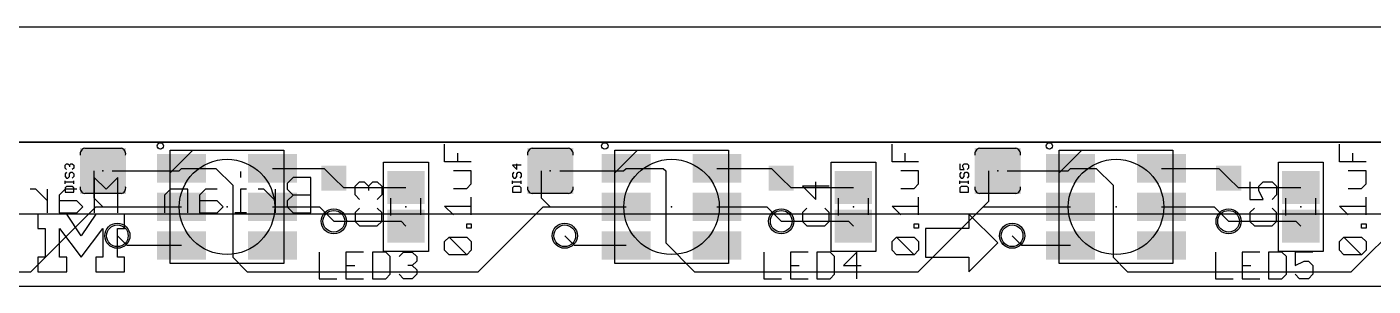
# Model space of a CAD drawing. Extents: x -0.34 to 8.85, y -0.2 to 0.55.
# Drawn here: x 1.743 to 4.075, y 0 to 0.45 of the extents above; entities that cross this region are included whole.
import ezdxf

# ---------------------------------------------------------------- set-up
doc = ezdxf.new("R2010")
doc.units = 0
for name, color, linetype in [('1', 22, 'CONTINUOUS'), ('16', 175, 'CONTINUOUS'), ('18', 82, 'CONTINUOUS'), ('19', 53, 'CONTINUOUS'), ('20', 7, 'CONTINUOUS'), ('21', 253, 'CONTINUOUS'), ('23', 7, 'CONTINUOUS'), ('25', 253, 'CONTINUOUS'), ('26', 253, 'CONTINUOUS'), ('27', 253, 'CONTINUOUS'), ('29', 253, 'CONTINUOUS'), ('31', 253, 'CONTINUOUS'), ('39', 22, 'CONTINUOUS'), ('51', 253, 'CONTINUOUS')]:
    doc.layers.add(name, color=color, linetype=linetype)

# ---------------------------------------------------------------- blocks, each defined once
blk = doc.blocks.new('RECT')
blk.add_solid([(-0.5, -0.5), (0.5, -0.5), (-0.5, 0.5), (0.5, 0.5)])
blk = doc.blocks.new('SQUAREV')
blk.add_solid([(-0.5, -0.5), (0.5, -0.5), (-0.5, 0.5), (0.5, 0.5)])
blk = doc.blocks.new('ROUNDV')
blk.add_circle((0, 0), 0.5)

msp = doc.modelspace()

# ---------------------------------------------------------------- linework, layer by layer
at = {"layer": '1'}
for p, q in [((1.859217, 0.2), (1.859217, 0.153283)), ((1.891248, 0.2), (2.006831, 0.2)), ((2.006831, 0.2), (2.01126, 0.204429)), ((2.01126, 0.204429), (2.070571, 0.204429)), ((2.070571, 0.204429), (2.1, 0.175)), ((2.16874, 0.204429), (2.258071, 0.204429)), ((2.258071, 0.204429), (2.275, 0.1875)), ((2.275, 0.1875), (2.291535, 0.170965)), ((2.634217, 0.2), (2.634217, 0.153283)), ((2.666248, 0.2), (2.776831, 0.2)), ((2.776831, 0.2), (2.78126, 0.204429)), ((2.78126, 0.204429), (2.845571, 0.204429)), ((2.845571, 0.204429), (2.85, 0.2)), ((2.85, 0.2), (2.85, 0.075)), ((2.93874, 0.204429), (3.033071, 0.204429)), ((3.033071, 0.204429), (3.05, 0.1875)), ((3.05, 0.1875), (3.066535, 0.170965)), ((3.409217, 0.2), (3.409217, 0.146717)), ((3.441248, 0.2), (3.546831, 0.2)), ((3.546831, 0.2), (3.55126, 0.204429)), ((3.55126, 0.204429), (3.595571, 0.204429)), ((3.595571, 0.204429), (3.625, 0.175)), ((3.70874, 0.204429), (3.808071, 0.204429)), ((3.808071, 0.204429), (3.825, 0.1875)), ((3.825, 0.1875), (3.841535, 0.170965)), ((2.1, 0.175), (2.1, 0.05)), ((2.291535, 0.170965), (2.4, 0.170965)), ((3.066535, 0.170965), (3.175, 0.170965)), ((3.625, 0.175), (3.625, 0.05)), ((3.841535, 0.170965), (3.95, 0.170965)), ((1.859217, 0.153283), (1.875, 0.1375)), ((2.634217, 0.153283), (2.65, 0.1375)), ((3.409217, 0.146717), (3.4, 0.1375)), ((1.75, 0.025), (1.8625, 0.1375)), ((1.8625, 0.1375), (1.875, 0.1375)), ((1.875, 0.1375), (2.01126, 0.1375)), ((2.16874, 0.1375), (2.25, 0.1375)), ((2.25, 0.1375), (2.275, 0.1125)), ((2.525, 0.025), (2.6375, 0.1375)), ((2.6375, 0.1375), (2.65, 0.1375)), ((2.65, 0.1375), (2.78126, 0.1375)), ((2.93874, 0.1375), (3.025, 0.1375)), ((3.025, 0.1375), (3.05, 0.1125)), ((3.2875, 0.025), (3.4, 0.1375)), ((3.4, 0.1375), (3.55126, 0.1375)), ((3.70874, 0.1375), (3.8, 0.1375)), ((3.8, 0.1375), (3.825, 0.1125)), ((4.0375, 0.025), (4.15, 0.1375)), ((2.275, 0.1125), (2.391535, 0.1125)), ((2.391535, 0.1125), (2.4, 0.104035)), ((3.05, 0.1125), (3.166535, 0.1125)), ((3.166535, 0.1125), (3.175, 0.104035)), ((3.825, 0.1125), (3.941535, 0.1125)), ((3.941535, 0.1125), (3.95, 0.104035)), ((1.916929, 0.070571), (1.9, 0.0875)), ((2.01126, 0.070571), (1.916929, 0.070571)), ((2.691929, 0.070571), (2.675, 0.0875)), ((2.78126, 0.070571), (2.691929, 0.070571)), ((2.85, 0.075), (2.9, 0.025)), ((3.466929, 0.070571), (3.45, 0.0875)), ((3.55126, 0.070571), (3.466929, 0.070571)), ((2.1, 0.05), (2.125, 0.025)), ((3.625, 0.05), (3.65, 0.025)), ((1.35, 0.025), (1.75, 0.025)), ((2.125, 0.025), (2.525, 0.025)), ((2.9, 0.025), (3.2875, 0.025)), ((3.65, 0.025), (4.0375, 0.025))]:
    msp.add_line(p, q, dxfattribs=at)
at = {"layer": '16'}
for p, q in [((0, 0.25), (8.85, 0.25)), ((8.85, 0.125), (0, 0.125)), ((8.85, 0.125), (0, 0.125)), ((0, 0), (8.85, 0))]:
    msp.add_line(p, q, dxfattribs=at)
at = {"layer": '19'}
msp.add_line((0, 0.45), (8.85, 0.45), dxfattribs=at)
at = {"layer": '20'}
for p, q in [((8.8, 0.25), (0.05, 0.25)), ((0.05, 0), (8.8, 0))]:
    msp.add_line(p, q, dxfattribs=at)
at = {"layer": '21'}
for p, q in [((1.843504, 0.23937), (1.906496, 0.23937)), ((1.991575, 0.196555), (1.991575, 0.235925)), ((1.991575, 0.235925), (2.030945, 0.235925)), ((2.030945, 0.235925), (1.991575, 0.196555)), ((2.030945, 0.235925), (2.188425, 0.235925)), ((2.188425, 0.235925), (2.188425, 0.039075)), ((2.618504, 0.23937), (2.681496, 0.23937)), ((2.761575, 0.196555), (2.761575, 0.235925)), ((2.761575, 0.235925), (2.800945, 0.235925)), ((2.800945, 0.235925), (2.761575, 0.196555)), ((2.800945, 0.235925), (2.958425, 0.235925)), ((2.958425, 0.235925), (2.958425, 0.039075)), ((3.393504, 0.23937), (3.456496, 0.23937)), ((3.531575, 0.196555), (3.531575, 0.235925)), ((3.531575, 0.235925), (3.570945, 0.235925)), ((3.570945, 0.235925), (3.531575, 0.196555)), ((3.570945, 0.235925), (3.728425, 0.235925)), ((3.728425, 0.235925), (3.728425, 0.039075)), ((1.991575, 0.039075), (1.991575, 0.196555)), ((2.761575, 0.039075), (2.761575, 0.196555)), ((3.531575, 0.039075), (3.531575, 0.196555)), ((1.906496, 0.16063), (1.843504, 0.16063)), ((2.681496, 0.16063), (2.618504, 0.16063)), ((3.456496, 0.16063), (3.393504, 0.16063)), ((2.188425, 0.039075), (1.991575, 0.039075)), ((2.958425, 0.039075), (2.761575, 0.039075)), ((3.728425, 0.039075), (3.531575, 0.039075))]:
    msp.add_line(p, q, dxfattribs=at)
for centre, radius in [((1.974488, 0.243327), 0.005567), ((2.744488, 0.243327), 0.005567), ((3.514488, 0.243327), 0.005567), ((2.09, 0.1375), 0.082677), ((2.86, 0.1375), 0.082677), ((3.63, 0.1375), 0.082677)]:
    msp.add_circle(centre, radius, dxfattribs=at)
for centre, radius, start, end in [((1.845469, 0.22953), 0.010034, 101.290827, 191.329037), ((1.904535, 0.229533), 0.010031, 348.651845, 78.72829), ((2.620469, 0.22953), 0.010034, 101.290827, 191.329037), ((2.679535, 0.229533), 0.010031, 348.651845, 78.72829), ((3.395469, 0.22953), 0.010034, 101.290827, 191.329037), ((3.454535, 0.229533), 0.010031, 348.651845, 78.72829), ((1.845469, 0.17047), 0.010034, 168.670963, 258.709173), ((1.904531, 0.17047), 0.010034, 281.290827, 11.329037), ((2.620469, 0.17047), 0.010034, 168.670963, 258.709173), ((2.679531, 0.17047), 0.010034, 281.290827, 11.329037), ((3.395469, 0.17047), 0.010034, 168.670963, 258.709173), ((3.454531, 0.17047), 0.010034, 281.290827, 11.329037)]:
    msp.add_arc(centre, radius, start, end, dxfattribs=at)
at = {"layer": '23'}
for p in [(1.875, 0.2), (2.65, 0.2), (3.425, 0.2), (2.09, 0.1375), (2.4, 0.1375), (2.86, 0.1375), (3.175, 0.1375), (3.63, 0.1375), (3.95, 0.1375)]:
    msp.add_point(p, dxfattribs=at)
at = {"layer": '25'}
for p, q in [((1.809487, 0.209793), (1.811989, 0.212295)), ((1.811989, 0.212295), (1.814492, 0.212295)), ((1.814492, 0.212295), (1.816994, 0.209793)), ((1.816994, 0.209793), (1.819496, 0.212295)), ((1.819496, 0.212295), (1.821998, 0.212295)), ((1.821998, 0.212295), (1.8245, 0.209793)), ((2.591994, 0.202287), (2.591994, 0.212295)), ((3.359487, 0.212295), (3.359487, 0.202287)), ((3.364492, 0.209793), (3.366994, 0.212295)), ((3.366994, 0.212295), (3.371998, 0.212295)), ((3.371998, 0.212295), (3.3745, 0.209793)), ((1.809487, 0.204789), (1.809487, 0.209793)), ((1.811989, 0.202287), (1.809487, 0.204789)), ((1.811989, 0.197563), (1.809487, 0.195061)), ((1.809487, 0.195061), (1.809487, 0.190056)), ((1.809487, 0.190056), (1.811989, 0.187554)), ((1.811989, 0.187554), (1.814492, 0.187554)), ((1.814492, 0.187554), (1.816994, 0.190056)), ((1.816994, 0.209793), (1.816994, 0.207291)), ((1.816994, 0.195061), (1.819496, 0.197563)), ((1.816994, 0.190056), (1.816994, 0.195061)), ((1.819496, 0.197563), (1.821998, 0.197563)), ((1.8245, 0.204789), (1.821998, 0.202287)), ((1.821998, 0.197563), (1.8245, 0.195061)), ((1.8245, 0.190056), (1.821998, 0.187554)), ((1.8245, 0.209793), (1.8245, 0.204789)), ((1.8245, 0.195061), (1.8245, 0.190056)), ((2.5995, 0.209793), (2.584487, 0.209793)), ((2.584487, 0.209793), (2.591994, 0.202287)), ((2.586989, 0.197563), (2.584487, 0.195061)), ((2.584487, 0.195061), (2.584487, 0.190056)), ((2.584487, 0.190056), (2.586989, 0.187554)), ((2.586989, 0.187554), (2.589492, 0.187554)), ((2.589492, 0.187554), (2.591994, 0.190056)), ((2.591994, 0.195061), (2.594496, 0.197563)), ((2.591994, 0.190056), (2.591994, 0.195061)), ((2.594496, 0.197563), (2.596998, 0.197563)), ((2.596998, 0.197563), (2.5995, 0.195061)), ((2.5995, 0.190056), (2.596998, 0.187554)), ((2.5995, 0.195061), (2.5995, 0.190056)), ((3.359487, 0.202287), (3.366994, 0.202287)), ((3.361989, 0.197563), (3.359487, 0.195061)), ((3.359487, 0.195061), (3.359487, 0.190056)), ((3.359487, 0.190056), (3.361989, 0.187554)), ((3.361989, 0.187554), (3.364492, 0.187554)), ((3.364492, 0.207291), (3.364492, 0.209793)), ((3.366994, 0.202287), (3.364492, 0.207291)), ((3.364492, 0.187554), (3.366994, 0.190056)), ((3.366994, 0.195061), (3.369496, 0.197563)), ((3.366994, 0.190056), (3.366994, 0.195061)), ((3.369496, 0.197563), (3.371998, 0.197563)), ((3.3745, 0.204789), (3.371998, 0.202287)), ((3.371998, 0.197563), (3.3745, 0.195061)), ((3.3745, 0.190056), (3.371998, 0.187554)), ((3.3745, 0.209793), (3.3745, 0.204789)), ((3.3745, 0.195061), (3.3745, 0.190056)), ((1.809487, 0.177733), (1.809487, 0.182737)), ((1.8245, 0.180235), (1.809487, 0.180235)), ((1.811989, 0.173008), (1.809487, 0.170506)), ((1.809487, 0.170506), (1.809487, 0.163)), ((1.821998, 0.173008), (1.811989, 0.173008)), ((1.8245, 0.170506), (1.821998, 0.173008)), ((1.8245, 0.177733), (1.8245, 0.182737)), ((1.8245, 0.163), (1.8245, 0.170506)), ((2.311961, 0.173559), (2.319634, 0.181232)), ((2.311961, 0.158212), (2.311961, 0.173559)), ((2.319634, 0.181232), (2.327307, 0.181232)), ((2.327307, 0.181232), (2.33498, 0.173559)), ((2.33498, 0.173559), (2.342654, 0.181232)), ((2.33498, 0.173559), (2.33498, 0.165886)), ((2.342654, 0.181232), (2.350327, 0.181232)), ((2.350327, 0.181232), (2.358, 0.173559)), ((2.358, 0.173559), (2.358, 0.158212)), ((2.584487, 0.177733), (2.584487, 0.182737)), ((2.5995, 0.180235), (2.584487, 0.180235)), ((2.586989, 0.173008), (2.584487, 0.170506)), ((2.584487, 0.170506), (2.584487, 0.163)), ((2.596998, 0.173008), (2.586989, 0.173008)), ((2.5995, 0.170506), (2.596998, 0.173008)), ((2.5995, 0.177733), (2.5995, 0.182737)), ((2.5995, 0.163), (2.5995, 0.170506)), ((3.133, 0.173559), (3.086961, 0.173559)), ((3.086961, 0.173559), (3.10998, 0.150539)), ((3.10998, 0.150539), (3.10998, 0.181232)), ((3.359487, 0.177733), (3.359487, 0.182737)), ((3.3745, 0.180235), (3.359487, 0.180235)), ((3.361989, 0.173008), (3.359487, 0.170506)), ((3.359487, 0.170506), (3.359487, 0.163)), ((3.371998, 0.173008), (3.361989, 0.173008)), ((3.3745, 0.170506), (3.371998, 0.173008)), ((3.3745, 0.177733), (3.3745, 0.182737)), ((3.3745, 0.163), (3.3745, 0.170506)), ((3.861961, 0.181232), (3.861961, 0.150539)), ((3.877307, 0.173559), (3.88498, 0.181232)), ((3.877307, 0.165886), (3.877307, 0.173559)), ((3.88498, 0.150539), (3.877307, 0.165886)), ((3.88498, 0.181232), (3.900327, 0.181232)), ((3.900327, 0.181232), (3.908, 0.173559)), ((3.908, 0.173559), (3.908, 0.158212)), ((1.809487, 0.163), (1.8245, 0.163)), ((2.319634, 0.150539), (2.311961, 0.158212)), ((2.358, 0.158212), (2.350327, 0.150539)), ((2.584487, 0.163), (2.5995, 0.163)), ((3.359487, 0.163), (3.3745, 0.163)), ((3.861961, 0.150539), (3.88498, 0.150539)), ((3.908, 0.158212), (3.900327, 0.150539)), ((1.8125, 0.125), (1.7625, 0.125)), ((1.7625, 0.125), (1.7625, 0.1)), ((1.8375, 0.0875), (1.8125, 0.125)), ((1.8625, 0.125), (1.8375, 0.0875)), ((1.9125, 0.125), (1.8625, 0.125)), ((1.9125, 0.1), (1.9125, 0.125)), ((2.319634, 0.135193), (2.311961, 0.12752)), ((2.311961, 0.12752), (2.311961, 0.112173)), ((2.358, 0.12752), (2.350327, 0.135193)), ((2.358, 0.112173), (2.358, 0.12752)), ((3.094634, 0.135193), (3.086961, 0.12752)), ((3.086961, 0.12752), (3.086961, 0.112173)), ((3.133, 0.12752), (3.125327, 0.135193)), ((3.133, 0.112173), (3.133, 0.12752)), ((3.425, 0.075), (3.375, 0.125)), ((3.375, 0.125), (3.375, 0.1)), ((3.869634, 0.135193), (3.861961, 0.12752)), ((3.861961, 0.12752), (3.861961, 0.112173)), ((3.908, 0.12752), (3.900327, 0.135193)), ((3.908, 0.112173), (3.908, 0.12752)), ((1.7625, 0.1), (1.775, 0.1)), ((1.775, 0.1), (1.775, 0.05)), ((1.8, 0.05), (1.8, 0.1)), ((1.8, 0.1), (1.8375, 0.05)), ((1.8375, 0.05), (1.875, 0.1)), ((1.875, 0.1), (1.875, 0.05)), ((1.9, 0.05), (1.9, 0.1)), ((1.9, 0.1), (1.9125, 0.1)), ((2.311961, 0.112173), (2.319634, 0.1045)), ((2.319634, 0.1045), (2.350327, 0.1045)), ((2.350327, 0.1045), (2.358, 0.112173)), ((3.086961, 0.112173), (3.094634, 0.1045)), ((3.094634, 0.1045), (3.125327, 0.1045)), ((3.125327, 0.1045), (3.133, 0.112173)), ((3.3, 0.1), (3.3, 0.05)), ((3.375, 0.1), (3.3, 0.1)), ((3.861961, 0.112173), (3.869634, 0.1045)), ((3.869634, 0.1045), (3.900327, 0.1045)), ((3.900327, 0.1045), (3.908, 0.112173)), ((3.375, 0.025), (3.425, 0.075)), ((1.775, 0.05), (1.7625, 0.05)), ((1.7625, 0.05), (1.7625, 0.025)), ((1.8125, 0.05), (1.8, 0.05)), ((1.8125, 0.025), (1.8125, 0.05)), ((1.875, 0.05), (1.8625, 0.05)), ((1.8625, 0.05), (1.8625, 0.025)), ((1.9125, 0.05), (1.9, 0.05)), ((1.9125, 0.025), (1.9125, 0.05)), ((2.249772, 0.058866), (2.249772, 0.012827)), ((2.326504, 0.058866), (2.295811, 0.058866)), ((2.295811, 0.058866), (2.295811, 0.012827)), ((2.34185, 0.058866), (2.34185, 0.012827)), ((2.36487, 0.058866), (2.34185, 0.058866)), ((2.372543, 0.051193), (2.36487, 0.058866)), ((2.372543, 0.0205), (2.372543, 0.051193)), ((2.38789, 0.051193), (2.395563, 0.058866)), ((2.395563, 0.058866), (2.410909, 0.058866)), ((2.410909, 0.058866), (2.418582, 0.051193)), ((2.418582, 0.051193), (2.418582, 0.04352)), ((3.019772, 0.058866), (3.019772, 0.012827)), ((3.096504, 0.058866), (3.065811, 0.058866)), ((3.065811, 0.058866), (3.065811, 0.012827)), ((3.11185, 0.058866), (3.11185, 0.012827)), ((3.13487, 0.058866), (3.11185, 0.058866)), ((3.142543, 0.051193), (3.13487, 0.058866)), ((3.142543, 0.0205), (3.142543, 0.051193)), ((3.180909, 0.058866), (3.15789, 0.035846)), ((3.180909, 0.012827), (3.180909, 0.058866)), ((3.3, 0.05), (3.375, 0.05)), ((3.375, 0.05), (3.375, 0.025)), ((3.802272, 0.058866), (3.802272, 0.012827)), ((3.879004, 0.058866), (3.848311, 0.058866)), ((3.848311, 0.058866), (3.848311, 0.012827)), ((3.89435, 0.058866), (3.89435, 0.012827)), ((3.91737, 0.058866), (3.89435, 0.058866)), ((3.925043, 0.051193), (3.91737, 0.058866)), ((3.925043, 0.0205), (3.925043, 0.051193)), ((3.971082, 0.058866), (3.94039, 0.058866)), ((3.94039, 0.058866), (3.94039, 0.035846)), ((1.7625, 0.025), (1.8125, 0.025)), ((1.8625, 0.025), (1.9125, 0.025)), ((2.295811, 0.035846), (2.311157, 0.035846)), ((2.410909, 0.035846), (2.403236, 0.035846)), ((2.418582, 0.04352), (2.410909, 0.035846)), ((2.410909, 0.035846), (2.418582, 0.028173)), ((2.418582, 0.028173), (2.418582, 0.0205)), ((3.065811, 0.035846), (3.081157, 0.035846)), ((3.15789, 0.035846), (3.188582, 0.035846)), ((3.848311, 0.035846), (3.863657, 0.035846)), ((3.94039, 0.035846), (3.955736, 0.04352)), ((3.955736, 0.04352), (3.963409, 0.04352)), ((3.963409, 0.04352), (3.971082, 0.035846)), ((3.971082, 0.035846), (3.971082, 0.0205)), ((2.249772, 0.012827), (2.280465, 0.012827)), ((2.295811, 0.012827), (2.326504, 0.012827)), ((2.34185, 0.012827), (2.36487, 0.012827)), ((2.36487, 0.012827), (2.372543, 0.0205)), ((2.395563, 0.012827), (2.38789, 0.0205)), ((2.410909, 0.012827), (2.395563, 0.012827)), ((2.418582, 0.0205), (2.410909, 0.012827)), ((3.019772, 0.012827), (3.050465, 0.012827)), ((3.065811, 0.012827), (3.096504, 0.012827)), ((3.11185, 0.012827), (3.13487, 0.012827)), ((3.13487, 0.012827), (3.142543, 0.0205)), ((3.802272, 0.012827), (3.832965, 0.012827)), ((3.848311, 0.012827), (3.879004, 0.012827)), ((3.89435, 0.012827), (3.91737, 0.012827)), ((3.91737, 0.012827), (3.925043, 0.0205)), ((3.948063, 0.012827), (3.94039, 0.0205)), ((3.963409, 0.012827), (3.948063, 0.012827)), ((3.971082, 0.0205), (3.963409, 0.012827))]:
    msp.add_line(p, q, dxfattribs=at)
at = {"layer": '26'}
for p, q in [((1.880404, 0.168201), (1.860053, 0.188552)), ((1.860053, 0.188552), (1.860053, 0.1275)), ((1.900755, 0.188552), (1.880404, 0.168201)), ((1.900755, 0.1275), (1.900755, 0.188552)), ((2.11341, 0.198727), (2.11341, 0.188552)), ((2.204474, 0.188552), (2.194299, 0.178377)), ((2.235, 0.188552), (2.204474, 0.188552)), ((2.235, 0.1275), (2.235, 0.188552)), ((1.75886, 0.168201), (1.748685, 0.168201)), ((1.779211, 0.147851), (1.75886, 0.168201)), ((1.779211, 0.1275), (1.779211, 0.168201)), ((1.809457, 0.168201), (1.799281, 0.158026)), ((1.829807, 0.168201), (1.809457, 0.168201)), ((1.991772, 0.168201), (1.981597, 0.158026)), ((2.022298, 0.168201), (1.991772, 0.168201)), ((2.022298, 0.1275), (2.022298, 0.168201)), ((2.052544, 0.168201), (2.042369, 0.158026)), ((2.072895, 0.168201), (2.052544, 0.168201)), ((2.123585, 0.168201), (2.11341, 0.168201)), ((2.11341, 0.168201), (2.11341, 0.1275)), ((2.153877, 0.168201), (2.143702, 0.168201)), ((2.174228, 0.147851), (2.153877, 0.168201)), ((2.174228, 0.1275), (2.174228, 0.168201)), ((2.194299, 0.178377), (2.194299, 0.168201)), ((2.194299, 0.168201), (2.204474, 0.158026)), ((1.799281, 0.158026), (1.799281, 0.1275)), ((1.829807, 0.147851), (1.799281, 0.147851)), ((1.839983, 0.137675), (1.829807, 0.147851)), ((1.981597, 0.158026), (1.981597, 0.1275)), ((2.042369, 0.158026), (2.042369, 0.1275)), ((2.072895, 0.147851), (2.042369, 0.147851)), ((2.08307, 0.137675), (2.072895, 0.147851)), ((2.204474, 0.158026), (2.194299, 0.147851)), ((2.194299, 0.147851), (2.194299, 0.137675)), ((2.235, 0.158026), (2.204474, 0.158026)), ((1.799281, 0.1275), (1.829807, 0.1275)), ((1.829807, 0.1275), (1.839983, 0.137675)), ((2.042369, 0.1275), (2.072895, 0.1275)), ((2.072895, 0.1275), (2.08307, 0.137675)), ((2.123585, 0.1275), (2.103234, 0.1275)), ((2.194299, 0.137675), (2.204474, 0.1275)), ((2.204474, 0.1275), (2.235, 0.1275))]:
    msp.add_line(p, q, dxfattribs=at)
at = {"layer": '27'}
for p, q in [((2.466961, 0.215637), (2.466961, 0.24633)), ((3.241961, 0.215637), (3.241961, 0.24633)), ((4.016961, 0.215637), (4.016961, 0.24633)), ((2.513, 0.215637), (2.466961, 0.215637)), ((2.48998, 0.215637), (2.48998, 0.230984)), ((3.288, 0.215637), (3.241961, 0.215637)), ((3.26498, 0.215637), (3.26498, 0.230984)), ((4.063, 0.215637), (4.016961, 0.215637)), ((4.03998, 0.215637), (4.03998, 0.230984)), ((2.513, 0.200291), (2.482307, 0.200291)), ((2.513, 0.177271), (2.513, 0.200291)), ((3.288, 0.200291), (3.257307, 0.200291)), ((3.288, 0.177271), (3.288, 0.200291)), ((4.063, 0.200291), (4.032307, 0.200291)), ((4.063, 0.177271), (4.063, 0.200291)), ((2.482307, 0.169598), (2.505327, 0.169598)), ((2.505327, 0.169598), (2.513, 0.177271)), ((3.257307, 0.169598), (3.280327, 0.169598)), ((3.280327, 0.169598), (3.288, 0.177271)), ((4.032307, 0.169598), (4.055327, 0.169598)), ((4.055327, 0.169598), (4.063, 0.177271)), ((2.513, 0.123559), (2.513, 0.154252)), ((3.288, 0.123559), (3.288, 0.154252)), ((4.063, 0.123559), (4.063, 0.154252)), ((2.482307, 0.123559), (2.466961, 0.138905)), ((2.466961, 0.138905), (2.513, 0.138905)), ((3.257307, 0.123559), (3.241961, 0.138905)), ((3.241961, 0.138905), (3.288, 0.138905)), ((4.032307, 0.123559), (4.016961, 0.138905)), ((4.016961, 0.138905), (4.063, 0.138905)), ((2.505327, 0.100539), (2.505327, 0.108212)), ((2.505327, 0.108212), (2.513, 0.108212)), ((2.513, 0.100539), (2.505327, 0.100539)), ((2.513, 0.108212), (2.513, 0.100539)), ((3.280327, 0.100539), (3.280327, 0.108212)), ((3.280327, 0.108212), (3.288, 0.108212)), ((3.288, 0.100539), (3.280327, 0.100539)), ((3.288, 0.108212), (3.288, 0.100539)), ((4.055327, 0.100539), (4.055327, 0.108212)), ((4.055327, 0.108212), (4.063, 0.108212)), ((4.063, 0.100539), (4.055327, 0.100539)), ((4.063, 0.108212), (4.063, 0.100539)), ((2.466961, 0.07752), (2.474634, 0.085193)), ((2.466961, 0.062173), (2.466961, 0.07752)), ((2.474634, 0.085193), (2.505327, 0.085193)), ((2.505327, 0.0545), (2.474634, 0.085193)), ((2.505327, 0.085193), (2.513, 0.07752)), ((2.513, 0.07752), (2.513, 0.062173)), ((3.241961, 0.07752), (3.249634, 0.085193)), ((3.241961, 0.062173), (3.241961, 0.07752)), ((3.249634, 0.085193), (3.280327, 0.085193)), ((3.280327, 0.0545), (3.249634, 0.085193)), ((3.280327, 0.085193), (3.288, 0.07752)), ((3.288, 0.07752), (3.288, 0.062173)), ((4.016961, 0.07752), (4.024634, 0.085193)), ((4.016961, 0.062173), (4.016961, 0.07752)), ((4.024634, 0.085193), (4.055327, 0.085193)), ((4.055327, 0.0545), (4.024634, 0.085193)), ((4.055327, 0.085193), (4.063, 0.07752)), ((4.063, 0.07752), (4.063, 0.062173)), ((2.474634, 0.0545), (2.466961, 0.062173)), ((2.505327, 0.0545), (2.474634, 0.0545)), ((2.513, 0.062173), (2.505327, 0.0545)), ((3.249634, 0.0545), (3.241961, 0.062173)), ((3.280327, 0.0545), (3.249634, 0.0545)), ((3.288, 0.062173), (3.280327, 0.0545)), ((4.024634, 0.0545), (4.016961, 0.062173)), ((4.055327, 0.0545), (4.024634, 0.0545)), ((4.063, 0.062173), (4.055327, 0.0545))]:
    msp.add_line(p, q, dxfattribs=at)
at = {"layer": '39'}
for p, q in [((2.361299, 0.059823), (2.361299, 0.215177)), ((2.361299, 0.215177), (2.438701, 0.215177)), ((2.438701, 0.215177), (2.438701, 0.059823)), ((3.136299, 0.059823), (3.136299, 0.215177)), ((3.136299, 0.215177), (3.213701, 0.215177)), ((3.213701, 0.215177), (3.213701, 0.059823)), ((3.911299, 0.059823), (3.911299, 0.215177)), ((3.911299, 0.215177), (3.988701, 0.215177)), ((3.988701, 0.215177), (3.988701, 0.059823)), ((2.438701, 0.059823), (2.361299, 0.059823)), ((3.213701, 0.059823), (3.136299, 0.059823)), ((3.988701, 0.059823), (3.911299, 0.059823))]:
    msp.add_line(p, q, dxfattribs=at)
at = {"layer": '51'}
for p, q in [((2.374016, 0.1225), (2.374016, 0.1525)), ((2.425984, 0.123484), (2.425984, 0.1525)), ((3.149016, 0.1225), (3.149016, 0.1525)), ((3.200984, 0.123484), (3.200984, 0.1525)), ((3.924016, 0.1225), (3.924016, 0.1525)), ((3.975984, 0.123484), (3.975984, 0.1525))]:
    msp.add_line(p, q, dxfattribs=at)

# ---------------------------------------------------------------- block references
at = {"layer": '1'}
for p, xscale, yscale, rotation in [((1.859217, 0.2), 0.025, 0.05, 180), ((2.01126, 0.204429), 0.07874, 0.043307, 180), ((2.16874, 0.204429), 0.07874, 0.043307, 180), ((2.634217, 0.2), 0.025, 0.05, 180), ((2.78126, 0.204429), 0.07874, 0.043307, 180), ((2.93874, 0.204429), 0.07874, 0.043307, 180), ((3.409217, 0.2), 0.025, 0.05, 180), ((3.55126, 0.204429), 0.07874, 0.043307, 180), ((3.70874, 0.204429), 0.07874, 0.043307, 180), ((2.4, 0.170965), 0.051181, 0.059055, 90), ((3.175, 0.170965), 0.051181, 0.059055, 90), ((3.95, 0.170965), 0.051181, 0.059055, 90), ((2.01126, 0.1375), 0.07874, 0.043307, 180), ((2.16874, 0.1375), 0.07874, 0.043307, 180), ((2.78126, 0.1375), 0.07874, 0.043307, 180), ((2.93874, 0.1375), 0.07874, 0.043307, 180), ((3.55126, 0.1375), 0.07874, 0.043307, 180), ((3.70874, 0.1375), 0.07874, 0.043307, 180), ((2.4, 0.104035), 0.051181, 0.059055, 90), ((3.175, 0.104035), 0.051181, 0.059055, 90), ((3.95, 0.104035), 0.051181, 0.059055, 90), ((2.01126, 0.070571), 0.07874, 0.043307, 180), ((2.16874, 0.070571), 0.07874, 0.043307, 180), ((2.78126, 0.070571), 0.07874, 0.043307, 180), ((2.93874, 0.070571), 0.07874, 0.043307, 180), ((3.55126, 0.070571), 0.07874, 0.043307, 180), ((3.70874, 0.070571), 0.07874, 0.043307, 180)]:
    msp.add_blockref('RECT', p, dxfattribs=dict(at, xscale=xscale, yscale=yscale, rotation=rotation))
at = {"layer": '1', "xscale": 0.025, "yscale": 0.05}
for p in [(1.891248, 0.2), (2.666248, 0.2), (3.441248, 0.2)]:
    msp.add_blockref('RECT', p, dxfattribs=at)
at = {"layer": '18', "xscale": 0.037622, "yscale": 0.037622}
for name, p in [('SQUAREV', (2.275, 0.1875)), ('SQUAREV', (2.275, 0.1875)), ('SQUAREV', (3.05, 0.1875)), ('SQUAREV', (3.05, 0.1875)), ('SQUAREV', (3.825, 0.1875)), ('SQUAREV', (3.825, 0.1875)), ('ROUNDV', (2.275, 0.1125)), ('ROUNDV', (2.275, 0.1125)), ('ROUNDV', (3.05, 0.1125)), ('ROUNDV', (3.05, 0.1125)), ('ROUNDV', (3.825, 0.1125)), ('ROUNDV', (3.825, 0.1125)), ('ROUNDV', (1.9, 0.0875)), ('ROUNDV', (1.9, 0.0875)), ('ROUNDV', (2.675, 0.0875)), ('ROUNDV', (2.675, 0.0875)), ('ROUNDV', (3.45, 0.0875)), ('ROUNDV', (3.45, 0.0875))]:
    msp.add_blockref(name, p, dxfattribs=at)
at = {"layer": '29'}
for p, xscale, yscale, rotation in [((1.859217, 0.2), 0.031, 0.056, 180), ((2.01126, 0.204429), 0.08474, 0.049307, 180), ((2.16874, 0.204429), 0.08474, 0.049307, 180), ((2.634217, 0.2), 0.031, 0.056, 180), ((2.78126, 0.204429), 0.08474, 0.049307, 180), ((2.93874, 0.204429), 0.08474, 0.049307, 180), ((3.409217, 0.2), 0.031, 0.056, 180), ((3.55126, 0.204429), 0.08474, 0.049307, 180), ((3.70874, 0.204429), 0.08474, 0.049307, 180), ((2.4, 0.170965), 0.057181, 0.065055, 90), ((3.175, 0.170965), 0.057181, 0.065055, 90), ((3.95, 0.170965), 0.057181, 0.065055, 90), ((2.01126, 0.1375), 0.08474, 0.049307, 180), ((2.16874, 0.1375), 0.08474, 0.049307, 180), ((2.78126, 0.1375), 0.08474, 0.049307, 180), ((2.93874, 0.1375), 0.08474, 0.049307, 180), ((3.55126, 0.1375), 0.08474, 0.049307, 180), ((3.70874, 0.1375), 0.08474, 0.049307, 180), ((2.4, 0.104035), 0.057181, 0.065055, 90), ((3.175, 0.104035), 0.057181, 0.065055, 90), ((3.95, 0.104035), 0.057181, 0.065055, 90), ((2.01126, 0.070571), 0.08474, 0.049307, 180), ((2.16874, 0.070571), 0.08474, 0.049307, 180), ((2.78126, 0.070571), 0.08474, 0.049307, 180), ((2.93874, 0.070571), 0.08474, 0.049307, 180), ((3.55126, 0.070571), 0.08474, 0.049307, 180), ((3.70874, 0.070571), 0.08474, 0.049307, 180)]:
    msp.add_blockref('RECT', p, dxfattribs=dict(at, xscale=xscale, yscale=yscale, rotation=rotation))
for name, p, xscale, yscale in [('RECT', (1.891248, 0.2), 0.031, 0.056), ('RECT', (2.666248, 0.2), 0.031, 0.056), ('RECT', (3.441248, 0.2), 0.031, 0.056), ('SQUAREV', (2.275, 0.1875), 0.043622, 0.043622), ('SQUAREV', (3.05, 0.1875), 0.043622, 0.043622), ('SQUAREV', (3.825, 0.1875), 0.043622, 0.043622), ('ROUNDV', (2.275, 0.1125), 0.043622, 0.043622), ('ROUNDV', (3.05, 0.1125), 0.043622, 0.043622), ('ROUNDV', (3.825, 0.1125), 0.043622, 0.043622), ('ROUNDV', (1.9, 0.0875), 0.043622, 0.043622), ('ROUNDV', (2.675, 0.0875), 0.043622, 0.043622), ('ROUNDV', (3.45, 0.0875), 0.043622, 0.043622)]:
    msp.add_blockref(name, p, dxfattribs=dict(at, xscale=xscale, yscale=yscale))
at = {"layer": '31', "xscale": 0.08, "yscale": 0.08}
for p in [(1.875, 0.2), (2.65, 0.2), (3.425, 0.2)]:
    msp.add_blockref('RECT', p, dxfattribs=at)
at = {"layer": '31'}
for p, xscale, yscale, rotation in [((2.01126, 0.204429), 0.07874, 0.043307, 180), ((2.16874, 0.204429), 0.07874, 0.043307, 180), ((2.78126, 0.204429), 0.07874, 0.043307, 180), ((2.93874, 0.204429), 0.07874, 0.043307, 180), ((3.55126, 0.204429), 0.07874, 0.043307, 180), ((3.70874, 0.204429), 0.07874, 0.043307, 180), ((2.4, 0.170965), 0.051181, 0.059055, 90), ((3.175, 0.170965), 0.051181, 0.059055, 90), ((3.95, 0.170965), 0.051181, 0.059055, 90), ((2.01126, 0.1375), 0.07874, 0.043307, 180), ((2.16874, 0.1375), 0.07874, 0.043307, 180), ((2.78126, 0.1375), 0.07874, 0.043307, 180), ((2.93874, 0.1375), 0.07874, 0.043307, 180), ((3.55126, 0.1375), 0.07874, 0.043307, 180), ((3.70874, 0.1375), 0.07874, 0.043307, 180), ((2.4, 0.104035), 0.051181, 0.059055, 90), ((3.175, 0.104035), 0.051181, 0.059055, 90), ((3.95, 0.104035), 0.051181, 0.059055, 90), ((2.01126, 0.070571), 0.07874, 0.043307, 180), ((2.16874, 0.070571), 0.07874, 0.043307, 180), ((2.78126, 0.070571), 0.07874, 0.043307, 180), ((2.93874, 0.070571), 0.07874, 0.043307, 180), ((3.55126, 0.070571), 0.07874, 0.043307, 180), ((3.70874, 0.070571), 0.07874, 0.043307, 180)]:
    msp.add_blockref('RECT', p, dxfattribs=dict(at, xscale=xscale, yscale=yscale, rotation=rotation))
at = {"layer": '51', "xscale": 0.029531, "yscale": 0.057091, "rotation": 90}
for p in [(2.399955, 0.166266), (3.174955, 0.166266), (3.949955, 0.166266), (2.399955, 0.109266), (3.174955, 0.109266), (3.949955, 0.109266)]:
    msp.add_blockref('RECT', p, dxfattribs=at)

doc.saveas('drawing.dxf')
